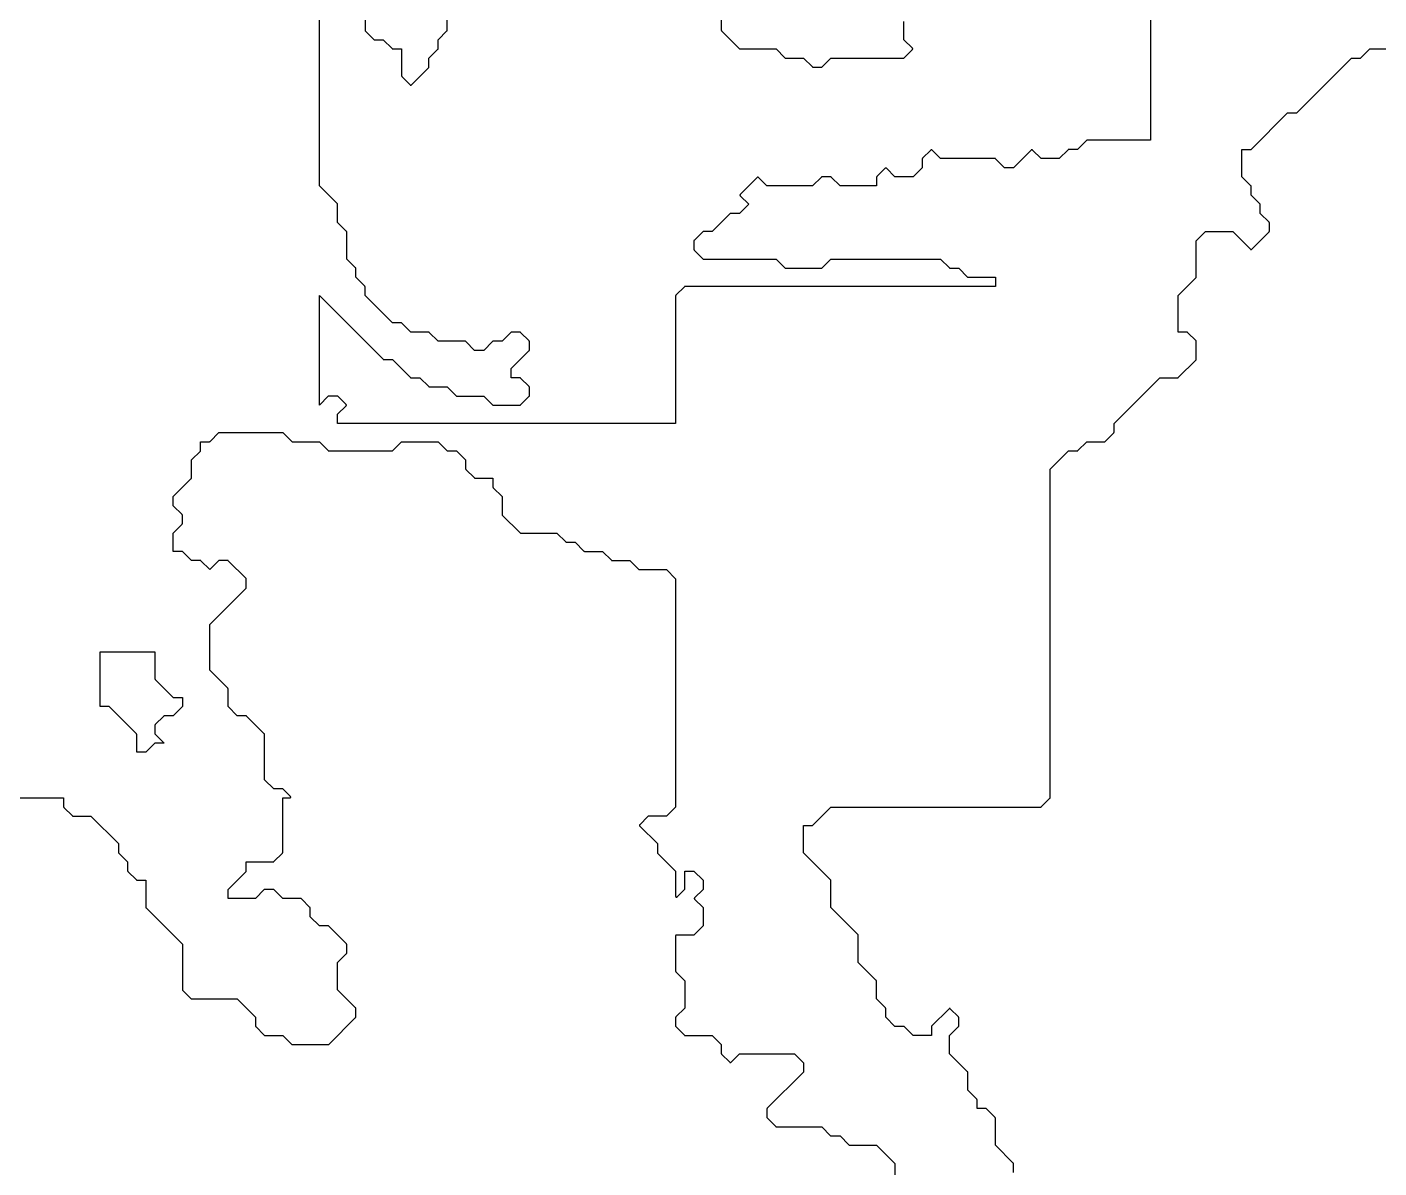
# Model space of a CAD drawing. Header units: metres. Extents: x 0 to 799, y 1 to 1100.
# Drawn here: x 148 to 296, y 539.5 to 664.4 of the extents above; entities that cross this region are included whole.
import ezdxf

# ---------------------------------------------------------------- set-up
doc = ezdxf.new("R2010")
doc.units = ezdxf.units.M
doc.layers.add('forest', color=7, linetype='Continuous')

msp = doc.modelspace()

# ---------------------------------------------------------------- linework, layer by layer
at = {"layer": 'forest', "color": 194}
for points in [[(271, 672.9), (271, 652), (271, 652), (271, 652), (264.04, 652), (264.03, 652), (264.02, 652), (264.01, 652), (264, 651.99), (263.99, 651.99), (263.99, 651.98), (263.98, 651.98), (263.97, 651.97), (263, 651), (263, 651), (263, 651), (262.04, 651), (262.03, 651), (262.02, 651), (262.01, 651), (262, 650.99), (261.99, 650.99), (261.99, 650.98), (261.98, 650.98), (261.97, 650.97), (261, 650), (261, 650), (261, 650), (259, 650), (259, 650), (259, 650), (258.07, 650.93), (258.06, 650.94), (258.06, 650.94), (258.05, 650.95), (258.04, 650.95), (258.03, 650.95), (258.02, 650.96), (258.01, 650.96), (258, 650.96), (257.99, 650.96), (257.98, 650.96), (257.97, 650.95), (257.96, 650.95), (257.95, 650.95), (257.94, 650.94), (257.94, 650.94), (257.93, 650.93), (256, 649), (256, 649), (256, 649), (255, 649), (255, 649), (255, 649), (254.03, 649.97), (254.02, 649.98), (254.01, 649.98), (254.01, 649.99), (254, 649.99), (253.99, 650), (253.98, 650), (253.97, 650), (253.96, 650), (248, 650), (248, 650), (248, 650), (247.07, 650.93), (247.06, 650.94), (247.06, 650.94), (247.05, 650.95), (247.04, 650.95), (247.03, 650.95), (247.02, 650.96), (247.01, 650.96), (247, 650.96), (246.99, 650.96), (246.98, 650.96), (246.97, 650.95), (246.96, 650.95), (246.95, 650.95), (246.94, 650.94), (246.94, 650.94), (246.93, 650.93), (246.03, 650.03), (246.02, 650.02), (246.02, 650.01), (246.01, 650.01), (246.01, 650), (246, 649.99), (246, 649.98), (246, 649.97), (246, 649.96), (246, 649), (246, 649), (246, 649), (245, 648), (245, 648), (245, 648), (243, 648), (243, 648), (243, 648), (242.07, 648.93), (242.06, 648.94), (242.06, 648.94), (242.05, 648.95), (242.04, 648.95), (242.03, 648.95), (242.02, 648.96), (242.01, 648.96), (242, 648.96), (241.99, 648.96), (241.98, 648.96), (241.97, 648.95), (241.96, 648.95), (241.95, 648.95), (241.94, 648.94), (241.94, 648.94), (241.93, 648.93), (241.03, 648.03), (241.02, 648.02), (241.02, 648.01), (241.01, 648.01), (241.01, 648), (241, 647.99), (241, 647.98), (241, 647.97), (241, 647.96), (241, 647), (241, 647), (241, 647), (237, 647), (237, 647), (237, 647), (236.03, 647.97), (236.02, 647.98), (236.01, 647.98), (236.01, 647.99), (236, 647.99), (235.99, 648), (235.98, 648), (235.97, 648), (235.96, 648), (235.04, 648), (235.03, 648), (235.02, 648), (235.01, 648), (235, 647.99), (234.99, 647.99), (234.99, 647.98), (234.98, 647.98), (234.97, 647.97), (234, 647), (234, 647), (234, 647), (229, 647), (229, 647), (229, 647), (228.07, 647.93), (228.06, 647.94), (228.06, 647.94), (228.05, 647.95), (228.04, 647.95), (228.03, 647.95), (228.02, 647.96), (228.01, 647.96), (228, 647.96), (227.99, 647.96), (227.98, 647.96), (227.97, 647.95), (227.96, 647.95), (227.95, 647.95), (227.94, 647.94), (227.94, 647.94), (227.93, 647.93), (226.07, 646.07), (226.06, 646.06), (226.06, 646.06), (226.05, 646.05), (226.05, 646.04), (226.05, 646.03), (226.04, 646.02), (226.04, 646.01), (226.04, 646), (226.04, 645.99), (226.04, 645.98), (226.05, 645.97), (226.05, 645.96), (226.05, 645.95), (226.06, 645.94), (226.06, 645.94), (226.07, 645.93), (227, 645), (227, 645), (227, 645), (226, 644), (226, 644), (226, 644), (225.04, 644), (225.03, 644), (225.02, 644), (225.01, 644), (225, 643.99), (224.99, 643.99), (224.99, 643.98), (224.98, 643.98), (224.97, 643.97), (223, 642), (223, 642), (223, 642), (222.04, 642), (222.03, 642), (222.02, 642), (222.01, 642), (222, 641.99), (221.99, 641.99), (221.99, 641.98), (221.98, 641.98), (221.97, 641.97), (221.03, 641.03), (221.02, 641.02), (221.02, 641.01), (221.01, 641.01), (221.01, 641), (221, 640.99), (221, 640.98), (221, 640.97), (221, 640.96), (221, 640.04), (221, 640.03), (221, 640.02), (221, 640.01), (221.01, 640), (221.01, 639.99), (221.02, 639.99), (221.02, 639.98), (221.03, 639.97), (221.97, 639.03), (221.98, 639.02), (221.99, 639.02), (221.99, 639.01), (222, 639.01), (222.01, 639), (222.02, 639), (222.03, 639), (222.04, 639), (230, 639), (230, 639), (230, 639), (230.97, 638.03), (230.98, 638.02), (230.99, 638.02), (230.99, 638.01), (231, 638.01), (231.01, 638), (231.02, 638), (231.03, 638), (231.04, 638), (234.96, 638), (234.97, 638), (234.98, 638), (234.99, 638), (235, 638.01), (235.01, 638.01), (235.01, 638.02), (235.02, 638.02), (235.03, 638.03), (236, 639), (236, 639), (236, 639), (248, 639), (248, 639), (248, 639), (248.97, 638.03), (248.98, 638.02), (248.99, 638.02), (248.99, 638.01), (249, 638.01), (249.01, 638), (249.02, 638), (249.03, 638), (249.04, 638), (250, 638), (250, 638), (250, 638), (250.97, 637.03), (250.98, 637.02), (250.99, 637.02), (250.99, 637.01), (251, 637.01), (251.01, 637), (251.02, 637), (251.03, 637), (251.04, 637), (254, 637), (254, 637), (254, 637), (254, 636), (254, 636), (254, 636), (220.04, 636), (220.03, 636), (220.02, 636), (220.01, 636), (220, 635.99), (219.99, 635.99), (219.99, 635.98), (219.98, 635.98), (219.97, 635.97), (219.03, 635.03), (219.02, 635.02), (219.02, 635.01), (219.01, 635.01), (219.01, 635), (219, 634.99), (219, 634.98), (219, 634.97), (219, 634.96), (219, 621), (219, 621), (219, 621), (182, 621), (182, 621), (182, 621), (182, 622), (182, 622), (182, 622), (182.93, 622.93), (182.94, 622.94), (182.94, 622.94), (182.95, 622.95), (182.95, 622.96), (182.95, 622.97), (182.96, 622.98), (182.96, 622.99), (182.96, 623), (182.96, 623.01), (182.96, 623.02), (182.95, 623.03), (182.95, 623.04), (182.95, 623.05), (182.94, 623.06), (182.94, 623.06), (182.93, 623.07), (182.03, 623.97), (182.02, 623.98), (182.01, 623.98), (182.01, 623.99), (182, 623.99), (181.99, 624), (181.98, 624), (181.97, 624), (181.96, 624), (181.04, 624), (181.03, 624), (181.02, 624), (181.01, 624), (181, 623.99), (180.99, 623.99), (180.99, 623.98), (180.98, 623.98), (180.97, 623.97), (180, 623), (180, 623), (180, 623), (180, 635), (180, 635), (180, 635), (186.97, 628.03), (186.98, 628.02), (186.99, 628.02), (186.99, 628.01), (187, 628.01), (187.01, 628), (187.02, 628), (187.03, 628), (187.04, 628), (188, 628), (188, 628), (188, 628), (189.97, 626.03), (189.98, 626.02), (189.99, 626.02), (189.99, 626.01), (190, 626.01), (190.01, 626), (190.02, 626), (190.03, 626), (190.04, 626), (191, 626), (191, 626), (191, 626), (191.97, 625.03), (191.98, 625.02), (191.99, 625.02), (191.99, 625.01), (192, 625.01), (192.01, 625), (192.02, 625), (192.03, 625), (192.04, 625), (194, 625), (194, 625), (194, 625), (194.97, 624.03), (194.98, 624.02), (194.99, 624.02), (194.99, 624.01), (195, 624.01), (195.01, 624), (195.02, 624), (195.03, 624), (195.04, 624), (198, 624), (198, 624), (198, 624), (198.97, 623.03), (198.98, 623.02), (198.99, 623.02), (198.99, 623.01), (199, 623.01), (199.01, 623), (199.02, 623), (199.03, 623), (199.04, 623), (201.96, 623), (201.97, 623), (201.98, 623), (201.99, 623), (202, 623.01), (202.01, 623.01), (202.01, 623.02), (202.02, 623.02), (202.03, 623.03), (202.97, 623.97), (202.98, 623.98), (202.98, 623.99), (202.99, 623.99), (202.99, 624), (203, 624.01), (203, 624.02), (203, 624.03), (203, 624.04), (203, 624.96), (203, 624.97), (203, 624.98), (203, 624.99), (202.99, 625), (202.99, 625.01), (202.98, 625.01), (202.98, 625.02), (202.97, 625.03), (202.03, 625.97), (202.02, 625.98), (202.01, 625.98), (202.01, 625.99), (202, 625.99), (201.99, 626), (201.98, 626), (201.97, 626), (201.96, 626), (201, 626), (201, 626), (201, 626), (201, 627), (201, 627), (201, 627), (202.97, 628.97), (202.98, 628.98), (202.98, 628.99), (202.99, 628.99), (202.99, 629), (203, 629.01), (203, 629.02), (203, 629.03), (203, 629.04), (203, 629.96), (203, 629.97), (203, 629.98), (203, 629.99), (202.99, 630), (202.99, 630.01), (202.98, 630.01), (202.98, 630.02), (202.97, 630.03), (202.03, 630.97), (202.02, 630.98), (202.01, 630.98), (202.01, 630.99), (202, 630.99), (201.99, 631), (201.98, 631), (201.97, 631), (201.96, 631), (201.04, 631), (201.03, 631), (201.02, 631), (201.01, 631), (201, 630.99), (200.99, 630.99), (200.99, 630.98), (200.98, 630.98), (200.97, 630.97), (200, 630), (200, 630), (200, 630), (199.04, 630), (199.03, 630), (199.02, 630), (199.01, 630), (199, 629.99), (198.99, 629.99), (198.99, 629.98), (198.98, 629.98), (198.97, 629.97), (198, 629), (198, 629), (198, 629), (197, 629), (197, 629), (197, 629), (196.03, 629.97), (196.02, 629.98), (196.01, 629.98), (196.01, 629.99), (196, 629.99), (195.99, 630), (195.98, 630), (195.97, 630), (195.96, 630), (193, 630), (193, 630), (193, 630), (192.03, 630.97), (192.02, 630.98), (192.01, 630.98), (192.01, 630.99), (192, 630.99), (191.99, 631), (191.98, 631), (191.97, 631), (191.96, 631), (190, 631), (190, 631), (190, 631), (189.03, 631.97), (189.02, 631.98), (189.01, 631.98), (189.01, 631.99), (189, 631.99), (188.99, 632), (188.98, 632), (188.97, 632), (188.96, 632), (188, 632), (188, 632), (188, 632), (185, 635), (185, 635), (185, 635), (185, 635.96), (185, 635.97), (185, 635.98), (185, 635.99), (184.99, 636), (184.99, 636.01), (184.98, 636.01), (184.98, 636.02), (184.97, 636.03), (184, 637), (184, 637), (184, 637), (184, 637.96), (184, 637.97), (184, 637.98), (184, 637.99), (183.99, 638), (183.99, 638.01), (183.98, 638.01), (183.98, 638.02), (183.97, 638.03), (183, 639), (183, 639), (183, 639), (183, 641.96), (183, 641.97), (183, 641.98), (183, 641.99), (182.99, 642), (182.99, 642.01), (182.98, 642.01), (182.98, 642.02), (182.97, 642.03), (182, 643), (182, 643), (182, 643), (182, 644.96), (182, 644.97), (182, 644.98), (182, 644.99), (181.99, 645), (181.99, 645.01), (181.98, 645.01), (181.98, 645.02), (181.97, 645.03), (180, 647), (180, 647), (180, 647), (180, 671)], [(185, 666), (185, 664.04), (185, 664.03), (185, 664.02), (185, 664.01), (185.01, 664), (185.01, 663.99), (185.02, 663.99), (185.02, 663.98), (185.03, 663.97), (185.97, 663.03), (185.98, 663.02), (185.99, 663.02), (185.99, 663.01), (186, 663.01), (186.01, 663), (186.02, 663), (186.03, 663), (186.04, 663), (187, 663), (187, 663), (187, 663), (187.97, 662.03), (187.98, 662.02), (187.99, 662.02), (187.99, 662.01), (188, 662.01), (188.01, 662), (188.02, 662), (188.03, 662), (188.04, 662), (189, 662), (189, 662), (189, 662), (189, 659.04), (189, 659.03), (189, 659.02), (189, 659.01), (189.01, 659), (189.01, 658.99), (189.02, 658.99), (189.02, 658.98), (189.03, 658.97), (189.93, 658.07), (189.94, 658.06), (189.94, 658.06), (189.95, 658.05), (189.96, 658.05), (189.97, 658.05), (189.98, 658.04), (189.99, 658.04), (190, 658.04), (190.01, 658.04), (190.02, 658.04), (190.03, 658.05), (190.04, 658.05), (190.05, 658.05), (190.06, 658.06), (190.06, 658.06), (190.07, 658.07), (191.97, 659.97), (191.98, 659.98), (191.98, 659.99), (191.99, 659.99), (191.99, 660), (192, 660.01), (192, 660.02), (192, 660.03), (192, 660.04), (192, 661), (192, 661), (192, 661), (192.97, 661.97), (192.98, 661.98), (192.98, 661.99), (192.99, 661.99), (192.99, 662), (193, 662.01), (193, 662.02), (193, 662.03), (193, 662.04), (193, 663), (193, 663), (193, 663), (193.97, 663.97), (193.98, 663.98), (193.98, 663.99), (193.99, 663.99), (193.99, 664), (194, 664.01), (194, 664.02), (194, 664.03), (194, 664.04), (194, 665.96)], [(224, 666), (224, 664.04), (224, 664.03), (224, 664.02), (224, 664.01), (224.01, 664), (224.01, 663.99), (224.02, 663.99), (224.02, 663.98), (224.03, 663.97), (225.97, 662.03), (225.98, 662.02), (225.99, 662.02), (225.99, 662.01), (226, 662.01), (226.01, 662), (226.02, 662), (226.03, 662), (226.04, 662), (230, 662), (230, 662), (230, 662), (230.97, 661.03), (230.98, 661.02), (230.99, 661.02), (230.99, 661.01), (231, 661.01), (231.01, 661), (231.02, 661), (231.03, 661), (231.04, 661), (233, 661), (233, 661), (233, 661), (233.97, 660.03), (233.98, 660.02), (233.99, 660.02), (233.99, 660.01), (234, 660.01), (234.01, 660), (234.02, 660), (234.03, 660), (234.04, 660), (234.96, 660), (234.97, 660), (234.98, 660), (234.99, 660), (235, 660.01), (235.01, 660.01), (235.01, 660.02), (235.02, 660.02), (235.03, 660.03), (236, 661), (236, 661), (236, 661), (243.96, 661), (243.97, 661), (243.98, 661), (243.99, 661), (244, 661.01), (244.01, 661.01), (244.01, 661.02), (244.02, 661.02), (244.03, 661.03), (244.93, 661.93), (244.94, 661.94), (244.94, 661.94), (244.95, 661.95), (244.95, 661.96), (244.95, 661.97), (244.96, 661.98), (244.96, 661.99), (244.96, 662), (244.96, 662.01), (244.96, 662.02), (244.95, 662.03), (244.95, 662.04), (244.95, 662.05), (244.94, 662.06), (244.94, 662.06), (244.93, 662.07), (244, 663), (244, 663), (244, 663), (244, 665)], [(256, 539), (256, 539.96), (256, 539.97), (256, 539.98), (256, 539.99), (255.99, 540), (255.99, 540.01), (255.98, 540.01), (255.98, 540.02), (255.97, 540.03), (254, 542), (254, 542), (254, 542), (254, 544.96), (254, 544.97), (254, 544.98), (254, 544.99), (253.99, 545), (253.99, 545.01), (253.98, 545.01), (253.98, 545.02), (253.97, 545.03), (253.03, 545.97), (253.02, 545.98), (253.01, 545.98), (253.01, 545.99), (253, 545.99), (252.99, 546), (252.98, 546), (252.97, 546), (252.96, 546), (252, 546), (252, 546), (252, 546), (252, 546.96), (252, 546.97), (252, 546.98), (252, 546.99), (251.99, 547), (251.99, 547.01), (251.98, 547.01), (251.98, 547.02), (251.97, 547.03), (251, 548), (251, 548), (251, 548), (251, 549.96), (251, 549.97), (251, 549.98), (251, 549.99), (250.99, 550), (250.99, 550.01), (250.98, 550.01), (250.98, 550.02), (250.97, 550.03), (249, 552), (249, 552), (249, 552), (249, 554), (249, 554), (249, 554), (249.97, 554.97), (249.98, 554.98), (249.98, 554.99), (249.99, 554.99), (249.99, 555), (250, 555.01), (250, 555.02), (250, 555.03), (250, 555.04), (250, 555.96), (250, 555.97), (250, 555.98), (250, 555.99), (249.99, 556), (249.99, 556.01), (249.98, 556.01), (249.98, 556.02), (249.97, 556.03), (249.07, 556.93), (249.06, 556.94), (249.06, 556.94), (249.05, 556.95), (249.04, 556.95), (249.03, 556.95), (249.02, 556.96), (249.01, 556.96), (249, 556.96), (248.99, 556.96), (248.98, 556.96), (248.97, 556.95), (248.96, 556.95), (248.95, 556.95), (248.94, 556.94), (248.94, 556.94), (248.93, 556.93), (247.03, 555.03), (247.02, 555.02), (247.02, 555.01), (247.01, 555.01), (247.01, 555), (247, 554.99), (247, 554.98), (247, 554.97), (247, 554.96), (247, 554), (247, 554), (247, 554), (245, 554), (245, 554), (245, 554), (244.03, 554.97), (244.02, 554.98), (244.01, 554.98), (244.01, 554.99), (244, 554.99), (243.99, 555), (243.98, 555), (243.97, 555), (243.96, 555), (243, 555), (243, 555), (243, 555), (242, 556), (242, 556), (242, 556), (242, 556.96), (242, 556.97), (242, 556.98), (242, 556.99), (241.99, 557), (241.99, 557.01), (241.98, 557.01), (241.98, 557.02), (241.97, 557.03), (241, 558), (241, 558), (241, 558), (241, 559.96), (241, 559.97), (241, 559.98), (241, 559.99), (240.99, 560), (240.99, 560.01), (240.98, 560.01), (240.98, 560.02), (240.97, 560.03), (239, 562), (239, 562), (239, 562), (239, 564.96), (239, 564.97), (239, 564.98), (239, 564.99), (238.99, 565), (238.99, 565.01), (238.98, 565.01), (238.98, 565.02), (238.97, 565.03), (236, 568), (236, 568), (236, 568), (236, 570.96), (236, 570.97), (236, 570.98), (236, 570.99), (235.99, 571), (235.99, 571.01), (235.98, 571.01), (235.98, 571.02), (235.97, 571.03), (233, 574), (233, 574), (233, 574), (233, 577), (233, 577), (233, 577), (233.96, 577), (233.97, 577), (233.98, 577), (233.99, 577), (234, 577.01), (234.01, 577.01), (234.01, 577.02), (234.02, 577.02), (234.03, 577.03), (236, 579), (236, 579), (236, 579), (258.96, 579), (258.97, 579), (258.98, 579), (258.99, 579), (259, 579.01), (259.01, 579.01), (259.01, 579.02), (259.02, 579.02), (259.03, 579.03), (259.97, 579.97), (259.98, 579.98), (259.98, 579.99), (259.99, 579.99), (259.99, 580), (260, 580.01), (260, 580.02), (260, 580.03), (260, 580.04), (260, 616), (260, 616), (260, 616), (262, 618), (262, 618), (262, 618), (262.96, 618), (262.97, 618), (262.98, 618), (262.99, 618), (263, 618.01), (263.01, 618.01), (263.01, 618.02), (263.02, 618.02), (263.03, 618.03), (264, 619), (264, 619), (264, 619), (265.96, 619), (265.97, 619), (265.98, 619), (265.99, 619), (266, 619.01), (266.01, 619.01), (266.01, 619.02), (266.02, 619.02), (266.03, 619.03), (266.97, 619.97), (266.98, 619.98), (266.98, 619.99), (266.99, 619.99), (266.99, 620), (267, 620.01), (267, 620.02), (267, 620.03), (267, 620.04), (267, 621), (267, 621), (267, 621), (272, 626), (272, 626), (272, 626), (273.96, 626), (273.97, 626), (273.98, 626), (273.99, 626), (274, 626.01), (274.01, 626.01), (274.01, 626.02), (274.02, 626.02), (274.03, 626.03), (275.97, 627.97), (275.98, 627.98), (275.98, 627.99), (275.99, 627.99), (275.99, 628), (276, 628.01), (276, 628.02), (276, 628.03), (276, 628.04), (276, 629.96), (276, 629.97), (276, 629.98), (276, 629.99), (275.99, 630), (275.99, 630.01), (275.98, 630.01), (275.98, 630.02), (275.97, 630.03), (275.03, 630.97), (275.02, 630.98), (275.01, 630.98), (275.01, 630.99), (275, 630.99), (274.99, 631), (274.98, 631), (274.97, 631), (274.96, 631), (274, 631), (274, 631), (274, 631), (274, 635), (274, 635), (274, 635), (275.97, 636.97), (275.98, 636.98), (275.98, 636.99), (275.99, 636.99), (275.99, 637), (276, 637.01), (276, 637.02), (276, 637.03), (276, 637.04), (276, 641), (276, 641), (276, 641), (277, 642), (277, 642), (277, 642), (280, 642), (280, 642), (280, 642), (281.93, 640.07), (281.94, 640.06), (281.94, 640.06), (281.95, 640.05), (281.96, 640.05), (281.97, 640.05), (281.98, 640.04), (281.99, 640.04), (282, 640.04), (282.01, 640.04), (282.02, 640.04), (282.03, 640.05), (282.04, 640.05), (282.05, 640.05), (282.06, 640.06), (282.06, 640.06), (282.07, 640.07), (283.97, 641.97), (283.98, 641.98), (283.98, 641.99), (283.99, 641.99), (283.99, 642), (284, 642.01), (284, 642.02), (284, 642.03), (284, 642.04), (284, 642.96), (284, 642.97), (284, 642.98), (284, 642.99), (283.99, 643), (283.99, 643.01), (283.98, 643.01), (283.98, 643.02), (283.97, 643.03), (283, 644), (283, 644), (283, 644), (283, 644.96), (283, 644.97), (283, 644.98), (283, 644.99), (282.99, 645), (282.99, 645.01), (282.98, 645.01), (282.98, 645.02), (282.97, 645.03), (282, 646), (282, 646), (282, 646), (282, 646.96), (282, 646.97), (282, 646.98), (282, 646.99), (281.99, 647), (281.99, 647.01), (281.98, 647.01), (281.98, 647.02), (281.97, 647.03), (281, 648), (281, 648), (281, 648), (281, 651), (281, 651), (281, 651), (281.96, 651), (281.97, 651), (281.98, 651), (281.99, 651), (282, 651.01), (282.01, 651.01), (282.01, 651.02), (282.02, 651.02), (282.03, 651.03), (286, 655), (286, 655), (286, 655), (286.96, 655), (286.97, 655), (286.98, 655), (286.99, 655), (287, 655.01), (287.01, 655.01), (287.01, 655.02), (287.02, 655.02), (287.03, 655.03), (293, 661), (293, 661), (293, 661), (293.96, 661), (293.97, 661), (293.98, 661), (293.99, 661), (294, 661.01), (294.01, 661.01), (294.01, 661.02), (294.02, 661.02), (294.03, 661.03), (295, 662), (295, 662), (295, 662), (297, 662)], [(107.1, 580), (152, 580), (152, 580), (152, 580), (152, 579.04), (152, 579.03), (152, 579.02), (152, 579.01), (152.01, 579), (152.01, 578.99), (152.02, 578.99), (152.02, 578.98), (152.03, 578.97), (152.97, 578.03), (152.98, 578.02), (152.99, 578.02), (152.99, 578.01), (153, 578.01), (153.01, 578), (153.02, 578), (153.03, 578), (153.04, 578), (155, 578), (155, 578), (155, 578), (158, 575), (158, 575), (158, 575), (158, 574.04), (158, 574.03), (158, 574.02), (158, 574.01), (158.01, 574), (158.01, 573.99), (158.02, 573.99), (158.02, 573.98), (158.03, 573.97), (159, 573), (159, 573), (159, 573), (159, 572.04), (159, 572.03), (159, 572.02), (159, 572.01), (159.01, 572), (159.01, 571.99), (159.02, 571.99), (159.02, 571.98), (159.03, 571.97), (159.97, 571.03), (159.98, 571.02), (159.99, 571.02), (159.99, 571.01), (160, 571.01), (160.01, 571), (160.02, 571), (160.03, 571), (160.04, 571), (161, 571), (161, 571), (161, 571), (161, 568.04), (161, 568.03), (161, 568.02), (161, 568.01), (161.01, 568), (161.01, 567.99), (161.02, 567.99), (161.02, 567.98), (161.03, 567.97), (165, 564), (165, 564), (165, 564), (165, 559.04), (165, 559.03), (165, 559.02), (165, 559.01), (165.01, 559), (165.01, 558.99), (165.02, 558.99), (165.02, 558.98), (165.03, 558.97), (165.97, 558.03), (165.98, 558.02), (165.99, 558.02), (165.99, 558.01), (166, 558.01), (166.01, 558), (166.02, 558), (166.03, 558), (166.04, 558), (171, 558), (171, 558), (171, 558), (173, 556), (173, 556), (173, 556), (173, 555.04), (173, 555.03), (173, 555.02), (173, 555.01), (173.01, 555), (173.01, 554.99), (173.02, 554.99), (173.02, 554.98), (173.03, 554.97), (173.97, 554.03), (173.98, 554.02), (173.99, 554.02), (173.99, 554.01), (174, 554.01), (174.01, 554), (174.02, 554), (174.03, 554), (174.04, 554), (176, 554), (176, 554), (176, 554), (176.97, 553.03), (176.98, 553.02), (176.99, 553.02), (176.99, 553.01), (177, 553.01), (177.01, 553), (177.02, 553), (177.03, 553), (177.04, 553), (180.96, 553), (180.97, 553), (180.98, 553), (180.99, 553), (181, 553.01), (181.01, 553.01), (181.01, 553.02), (181.02, 553.02), (181.03, 553.03), (183.97, 555.97), (183.98, 555.98), (183.98, 555.99), (183.99, 555.99), (183.99, 556), (184, 556.01), (184, 556.02), (184, 556.03), (184, 556.04), (184, 556.96), (184, 556.97), (184, 556.98), (184, 556.99), (183.99, 557), (183.99, 557.01), (183.98, 557.01), (183.98, 557.02), (183.97, 557.03), (182, 559), (182, 559), (182, 559), (182, 562), (182, 562), (182, 562), (182.97, 562.97), (182.98, 562.98), (182.98, 562.99), (182.99, 562.99), (182.99, 563), (183, 563.01), (183, 563.02), (183, 563.03), (183, 563.04), (183, 563.96), (183, 563.97), (183, 563.98), (183, 563.99), (182.99, 564), (182.99, 564.01), (182.98, 564.01), (182.98, 564.02), (182.97, 564.03), (181.03, 565.97), (181.02, 565.98), (181.01, 565.98), (181.01, 565.99), (181, 565.99), (180.99, 566), (180.98, 566), (180.97, 566), (180.96, 566), (180, 566), (180, 566), (180, 566), (179, 567), (179, 567), (179, 567), (179, 567.96), (179, 567.97), (179, 567.98), (179, 567.99), (178.99, 568), (178.99, 568.01), (178.98, 568.01), (178.98, 568.02), (178.97, 568.03), (178.03, 568.97), (178.02, 568.98), (178.01, 568.98), (178.01, 568.99), (178, 568.99), (177.99, 569), (177.98, 569), (177.97, 569), (177.96, 569), (176, 569), (176, 569), (176, 569), (175.03, 569.97), (175.02, 569.98), (175.01, 569.98), (175.01, 569.99), (175, 569.99), (174.99, 570), (174.98, 570), (174.97, 570), (174.96, 570), (174.04, 570), (174.03, 570), (174.02, 570), (174.01, 570), (174, 569.99), (173.99, 569.99), (173.99, 569.98), (173.98, 569.98), (173.97, 569.97), (173, 569), (173, 569), (173, 569), (170, 569), (170, 569), (170, 569), (170, 570), (170, 570), (170, 570), (171.97, 571.97), (171.98, 571.98), (171.98, 571.99), (171.99, 571.99), (171.99, 572), (172, 572.01), (172, 572.02), (172, 572.03), (172, 572.04), (172, 573), (172, 573), (172, 573), (174.96, 573), (174.97, 573), (174.98, 573), (174.99, 573), (175, 573.01), (175.01, 573.01), (175.01, 573.02), (175.02, 573.02), (175.03, 573.03), (175.97, 573.97), (175.98, 573.98), (175.98, 573.99), (175.99, 573.99), (175.99, 574), (176, 574.01), (176, 574.02), (176, 574.03), (176, 574.04), (176, 580), (176, 580), (176, 580), (176.76, 580), (176.77, 580), (176.78, 580), (176.79, 580), (176.8, 580.01), (176.81, 580.01), (176.81, 580.02), (176.82, 580.02), (176.83, 580.03), (176.84, 580.04), (176.84, 580.04), (176.85, 580.05), (176.85, 580.06), (176.85, 580.07), (176.86, 580.08), (176.86, 580.09), (176.86, 580.1), (176.86, 580.11), (176.86, 580.12), (176.85, 580.13), (176.85, 580.14), (176.85, 580.15), (176.84, 580.16), (176.84, 580.16), (176.83, 580.17), (176.03, 580.97), (176.02, 580.98), (176.01, 580.98), (176.01, 580.99), (176, 580.99), (175.99, 581), (175.98, 581), (175.97, 581), (175.96, 581), (175, 581), (175, 581), (175, 581), (174, 582), (174, 582), (174, 582), (174, 586.96), (174, 586.97), (174, 586.98), (174, 586.99), (173.99, 587), (173.99, 587.01), (173.98, 587.01), (173.98, 587.02), (173.97, 587.03), (172.03, 588.97), (172.02, 588.98), (172.01, 588.98), (172.01, 588.99), (172, 588.99), (171.99, 589), (171.98, 589), (171.97, 589), (171.96, 589), (171, 589), (171, 589), (171, 589), (170, 590), (170, 590), (170, 590), (170, 591.96), (170, 591.97), (170, 591.98), (170, 591.99), (169.99, 592), (169.99, 592.01), (169.98, 592.01), (169.98, 592.02), (169.97, 592.03), (168, 594), (168, 594), (168, 594), (168, 599), (168, 599), (168, 599), (171.97, 602.97), (171.98, 602.98), (171.98, 602.99), (171.99, 602.99), (171.99, 603), (172, 603.01), (172, 603.02), (172, 603.03), (172, 603.04), (172, 603.96), (172, 603.97), (172, 603.98), (172, 603.99), (171.99, 604), (171.99, 604.01), (171.98, 604.01), (171.98, 604.02), (171.97, 604.03), (170.03, 605.97), (170.02, 605.98), (170.01, 605.98), (170.01, 605.99), (170, 605.99), (169.99, 606), (169.98, 606), (169.97, 606), (169.96, 606), (169.04, 606), (169.03, 606), (169.02, 606), (169.01, 606), (169, 605.99), (168.99, 605.99), (168.99, 605.98), (168.98, 605.98), (168.97, 605.97), (168, 605), (168, 605), (168, 605), (167.03, 605.97), (167.02, 605.98), (167.01, 605.98), (167.01, 605.99), (167, 605.99), (166.99, 606), (166.98, 606), (166.97, 606), (166.96, 606), (166, 606), (166, 606), (166, 606), (165.03, 606.97), (165.02, 606.98), (165.01, 606.98), (165.01, 606.99), (165, 606.99), (164.99, 607), (164.98, 607), (164.97, 607), (164.96, 607), (164, 607), (164, 607), (164, 607), (164, 609), (164, 609), (164, 609), (164.97, 609.97), (164.98, 609.98), (164.98, 609.99), (164.99, 609.99), (164.99, 610), (165, 610.01), (165, 610.02), (165, 610.03), (165, 610.04), (165, 610.96), (165, 610.97), (165, 610.98), (165, 610.99), (164.99, 611), (164.99, 611.01), (164.98, 611.01), (164.98, 611.02), (164.97, 611.03), (164, 612), (164, 612), (164, 612), (164, 613), (164, 613), (164, 613), (165.97, 614.97), (165.98, 614.98), (165.98, 614.99), (165.99, 614.99), (165.99, 615), (166, 615.01), (166, 615.02), (166, 615.03), (166, 615.04), (166, 617), (166, 617), (166, 617), (166.97, 617.97), (166.98, 617.98), (166.98, 617.99), (166.99, 617.99), (166.99, 618), (167, 618.01), (167, 618.02), (167, 618.03), (167, 618.04), (167, 619), (167, 619), (167, 619), (167.96, 619), (167.97, 619), (167.98, 619), (167.99, 619), (168, 619.01), (168.01, 619.01), (168.01, 619.02), (168.02, 619.02), (168.03, 619.03), (169, 620), (169, 620), (169, 620), (176, 620), (176, 620), (176, 620), (176.97, 619.03), (176.98, 619.02), (176.99, 619.02), (176.99, 619.01), (177, 619.01), (177.01, 619), (177.02, 619), (177.03, 619), (177.04, 619), (180, 619), (180, 619), (180, 619), (180.97, 618.03), (180.98, 618.02), (180.99, 618.02), (180.99, 618.01), (181, 618.01), (181.01, 618), (181.02, 618), (181.03, 618), (181.04, 618), (187.96, 618), (187.97, 618), (187.98, 618), (187.99, 618), (188, 618.01), (188.01, 618.01), (188.01, 618.02), (188.02, 618.02), (188.03, 618.03), (189, 619), (189, 619), (189, 619), (193, 619), (193, 619), (193, 619), (193.97, 618.03), (193.98, 618.02), (193.99, 618.02), (193.99, 618.01), (194, 618.01), (194.01, 618), (194.02, 618), (194.03, 618), (194.04, 618), (195, 618), (195, 618), (195, 618), (196, 617), (196, 617), (196, 617), (196, 616.04), (196, 616.03), (196, 616.02), (196, 616.01), (196.01, 616), (196.01, 615.99), (196.02, 615.99), (196.02, 615.98), (196.03, 615.97), (196.97, 615.03), (196.98, 615.02), (196.99, 615.02), (196.99, 615.01), (197, 615.01), (197.01, 615), (197.02, 615), (197.03, 615), (197.04, 615), (199, 615), (199, 615), (199, 615), (199, 614.04), (199, 614.03), (199, 614.02), (199, 614.01), (199.01, 614), (199.01, 613.99), (199.02, 613.99), (199.02, 613.98), (199.03, 613.97), (200, 613), (200, 613), (200, 613), (200, 611.04), (200, 611.03), (200, 611.02), (200, 611.01), (200.01, 611), (200.01, 610.99), (200.02, 610.99), (200.02, 610.98), (200.03, 610.97), (201.97, 609.03), (201.98, 609.02), (201.99, 609.02), (201.99, 609.01), (202, 609.01), (202.01, 609), (202.02, 609), (202.03, 609), (202.04, 609), (206, 609), (206, 609), (206, 609), (206.97, 608.03), (206.98, 608.02), (206.99, 608.02), (206.99, 608.01), (207, 608.01), (207.01, 608), (207.02, 608), (207.03, 608), (207.04, 608), (208, 608), (208, 608), (208, 608), (208.97, 607.03), (208.98, 607.02), (208.99, 607.02), (208.99, 607.01), (209, 607.01), (209.01, 607), (209.02, 607), (209.03, 607), (209.04, 607), (211, 607), (211, 607), (211, 607), (211.97, 606.03), (211.98, 606.02), (211.99, 606.02), (211.99, 606.01), (212, 606.01), (212.01, 606), (212.02, 606), (212.03, 606), (212.04, 606), (214, 606), (214, 606), (214, 606), (214.97, 605.03), (214.98, 605.02), (214.99, 605.02), (214.99, 605.01), (215, 605.01), (215.01, 605), (215.02, 605), (215.03, 605), (215.04, 605), (218, 605), (218, 605), (218, 605), (219, 604), (219, 604), (219, 604), (219, 579), (219, 579), (219, 579), (218, 578), (218, 578), (218, 578), (216.04, 578), (216.03, 578), (216.02, 578), (216.01, 578), (216, 577.99), (215.99, 577.99), (215.99, 577.98), (215.98, 577.98), (215.97, 577.97), (215.07, 577.07), (215.06, 577.06), (215.06, 577.06), (215.05, 577.05), (215.05, 577.04), (215.05, 577.03), (215.04, 577.02), (215.04, 577.01), (215.04, 577), (215.04, 576.99), (215.04, 576.98), (215.05, 576.97), (215.05, 576.96), (215.05, 576.95), (215.06, 576.94), (215.06, 576.94), (215.07, 576.93), (217, 575), (217, 575), (217, 575), (217, 574.04), (217, 574.03), (217, 574.02), (217, 574.01), (217.01, 574), (217.01, 573.99), (217.02, 573.99), (217.02, 573.98), (217.03, 573.97), (219, 572), (219, 572), (219, 572), (219, 569.24), (219, 569.23), (219, 569.22), (219, 569.21), (219.01, 569.2), (219.01, 569.19), (219.02, 569.19), (219.02, 569.18), (219.03, 569.17), (219.04, 569.16), (219.04, 569.16), (219.05, 569.15), (219.06, 569.15), (219.07, 569.15), (219.08, 569.14), (219.09, 569.14), (219.1, 569.14), (219.11, 569.14), (219.12, 569.14), (219.13, 569.15), (219.14, 569.15), (219.15, 569.15), (219.16, 569.16), (219.16, 569.16), (219.17, 569.17), (219.97, 569.97), (219.98, 569.98), (219.98, 569.99), (219.99, 569.99), (219.99, 570), (220, 570.01), (220, 570.02), (220, 570.03), (220, 570.04), (220, 572), (220, 572), (220, 572), (221, 572), (221, 572), (221, 572), (222, 571), (222, 571), (222, 571), (222, 570), (222, 570), (222, 570), (221.07, 569.07), (221.06, 569.06), (221.06, 569.06), (221.05, 569.05), (221.05, 569.04), (221.05, 569.03), (221.04, 569.02), (221.04, 569.01), (221.04, 569), (221.04, 568.99), (221.04, 568.98), (221.05, 568.97), (221.05, 568.96), (221.05, 568.95), (221.06, 568.94), (221.06, 568.94), (221.07, 568.93), (222, 568), (222, 568), (222, 568), (222, 566), (222, 566), (222, 566), (221, 565), (221, 565), (221, 565), (219.1, 565), (219.09, 565), (219.08, 565), (219.07, 565), (219.06, 564.99), (219.05, 564.99), (219.04, 564.98), (219.04, 564.98), (219.03, 564.97), (219.02, 564.96), (219.02, 564.96), (219.01, 564.95), (219.01, 564.94), (219, 564.93), (219, 564.92), (219, 564.91), (219, 564.9), (219, 561.04), (219, 561.03), (219, 561.02), (219, 561.01), (219.01, 561), (219.01, 560.99), (219.02, 560.99), (219.02, 560.98), (219.03, 560.97), (220, 560), (220, 560), (220, 560), (220, 557), (220, 557), (220, 557), (219.03, 556.03), (219.02, 556.02), (219.02, 556.01), (219.01, 556.01), (219.01, 556), (219, 555.99), (219, 555.98), (219, 555.97), (219, 555.96), (219, 555.04), (219, 555.03), (219, 555.02), (219, 555.01), (219.01, 555), (219.01, 554.99), (219.02, 554.99), (219.02, 554.98), (219.03, 554.97), (219.97, 554.03), (219.98, 554.02), (219.99, 554.02), (219.99, 554.01), (220, 554.01), (220.01, 554), (220.02, 554), (220.03, 554), (220.04, 554), (223, 554), (223, 554), (223, 554), (224, 553), (224, 553), (224, 553), (224, 552.04), (224, 552.03), (224, 552.02), (224, 552.01), (224.01, 552), (224.01, 551.99), (224.02, 551.99), (224.02, 551.98), (224.03, 551.97), (224.93, 551.07), (224.94, 551.06), (224.94, 551.06), (224.95, 551.05), (224.96, 551.05), (224.97, 551.05), (224.98, 551.04), (224.99, 551.04), (225, 551.04), (225.01, 551.04), (225.02, 551.04), (225.03, 551.05), (225.04, 551.05), (225.05, 551.05), (225.06, 551.06), (225.06, 551.06), (225.07, 551.07), (226, 552), (226, 552), (226, 552), (232, 552), (232, 552), (232, 552), (233, 551), (233, 551), (233, 551), (233, 550), (233, 550), (233, 550), (229.03, 546.03), (229.02, 546.02), (229.02, 546.01), (229.01, 546.01), (229.01, 546), (229, 545.99), (229, 545.98), (229, 545.97), (229, 545.96), (229, 545.04), (229, 545.03), (229, 545.02), (229, 545.01), (229.01, 545), (229.01, 544.99), (229.02, 544.99), (229.02, 544.98), (229.03, 544.97), (229.97, 544.03), (229.98, 544.02), (229.99, 544.02), (229.99, 544.01), (230, 544.01), (230.01, 544), (230.02, 544), (230.03, 544), (230.04, 544), (235, 544), (235, 544), (235, 544), (235.97, 543.03), (235.98, 543.02), (235.99, 543.02), (235.99, 543.01), (236, 543.01), (236.01, 543), (236.02, 543), (236.03, 543), (236.04, 543), (237, 543), (237, 543), (237, 543), (237.97, 542.03), (237.98, 542.02), (237.99, 542.02), (237.99, 542.01), (238, 542.01), (238.01, 542), (238.02, 542), (238.03, 542), (238.04, 542), (241, 542), (241, 542), (241, 542), (243, 540), (243, 540), (243, 540), (243, 538.04)], [(156, 596), (156, 596), (162, 596), (162, 596), (162, 596), (162, 593.04), (162, 593.03), (162, 593.02), (162, 593.01), (162.01, 593), (162.01, 592.99), (162.02, 592.99), (162.02, 592.98), (162.03, 592.97), (163.97, 591.03), (163.98, 591.02), (163.99, 591.02), (163.99, 591.01), (164, 591.01), (164.01, 591), (164.02, 591), (164.03, 591), (164.04, 591), (165, 591), (165, 591), (165, 591), (165, 590), (165, 590), (165, 590), (164, 589), (164, 589), (164, 589), (163.04, 589), (163.03, 589), (163.02, 589), (163.01, 589), (163, 588.99), (162.99, 588.99), (162.99, 588.98), (162.98, 588.98), (162.97, 588.97), (162.03, 588.03), (162.02, 588.02), (162.02, 588.01), (162.01, 588.01), (162.01, 588), (162, 587.99), (162, 587.98), (162, 587.97), (162, 587.96), (162, 587.04), (162, 587.03), (162, 587.02), (162, 587.01), (162.01, 587), (162.01, 586.99), (162.02, 586.99), (162.02, 586.98), (162.03, 586.97), (163, 586), (163, 586), (163, 586), (162.04, 586), (162.03, 586), (162.02, 586), (162.01, 586), (162, 585.99), (161.99, 585.99), (161.99, 585.98), (161.98, 585.98), (161.97, 585.97), (161, 585), (161, 585), (161, 585), (160, 585), (160, 585), (160, 585), (160, 586.96), (160, 586.97), (160, 586.98), (160, 586.99), (159.99, 587), (159.99, 587.01), (159.98, 587.01), (159.98, 587.02), (159.97, 587.03), (157.03, 589.97), (157.02, 589.98), (157.01, 589.98), (157.01, 589.99), (157, 589.99), (156.99, 590), (156.98, 590), (156.97, 590), (156.96, 590), (156, 590), (156, 590), (156, 590), (156, 596), (156, 596)]]:
    msp.add_lwpolyline(points, dxfattribs=at)

doc.saveas('drawing.dxf')
